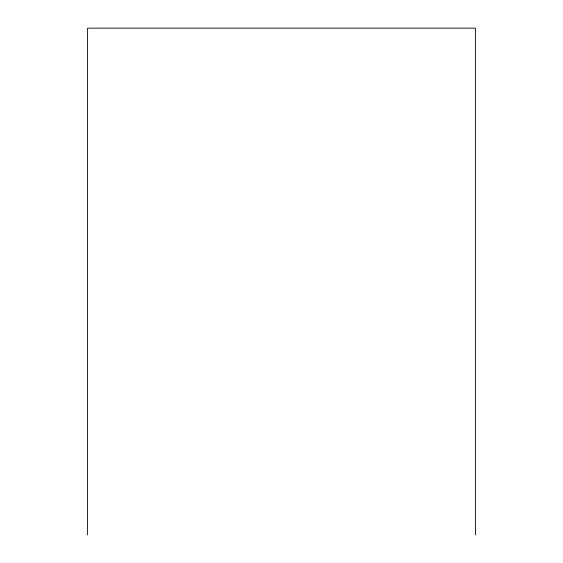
<?xml version="1.0" encoding="UTF-8"?>
<svg xmlns="http://www.w3.org/2000/svg" width="563" height="563" viewBox="0 0 563 563"><rect width="100%" height="100%" fill="white"/><g stroke="black" fill="none" stroke-linecap="round" stroke-linejoin="round"><path stroke-width="0.84" d="M475.411 534.85L475.411 28.15L87.589 28.15L87.589 534.85"/></g></svg>
